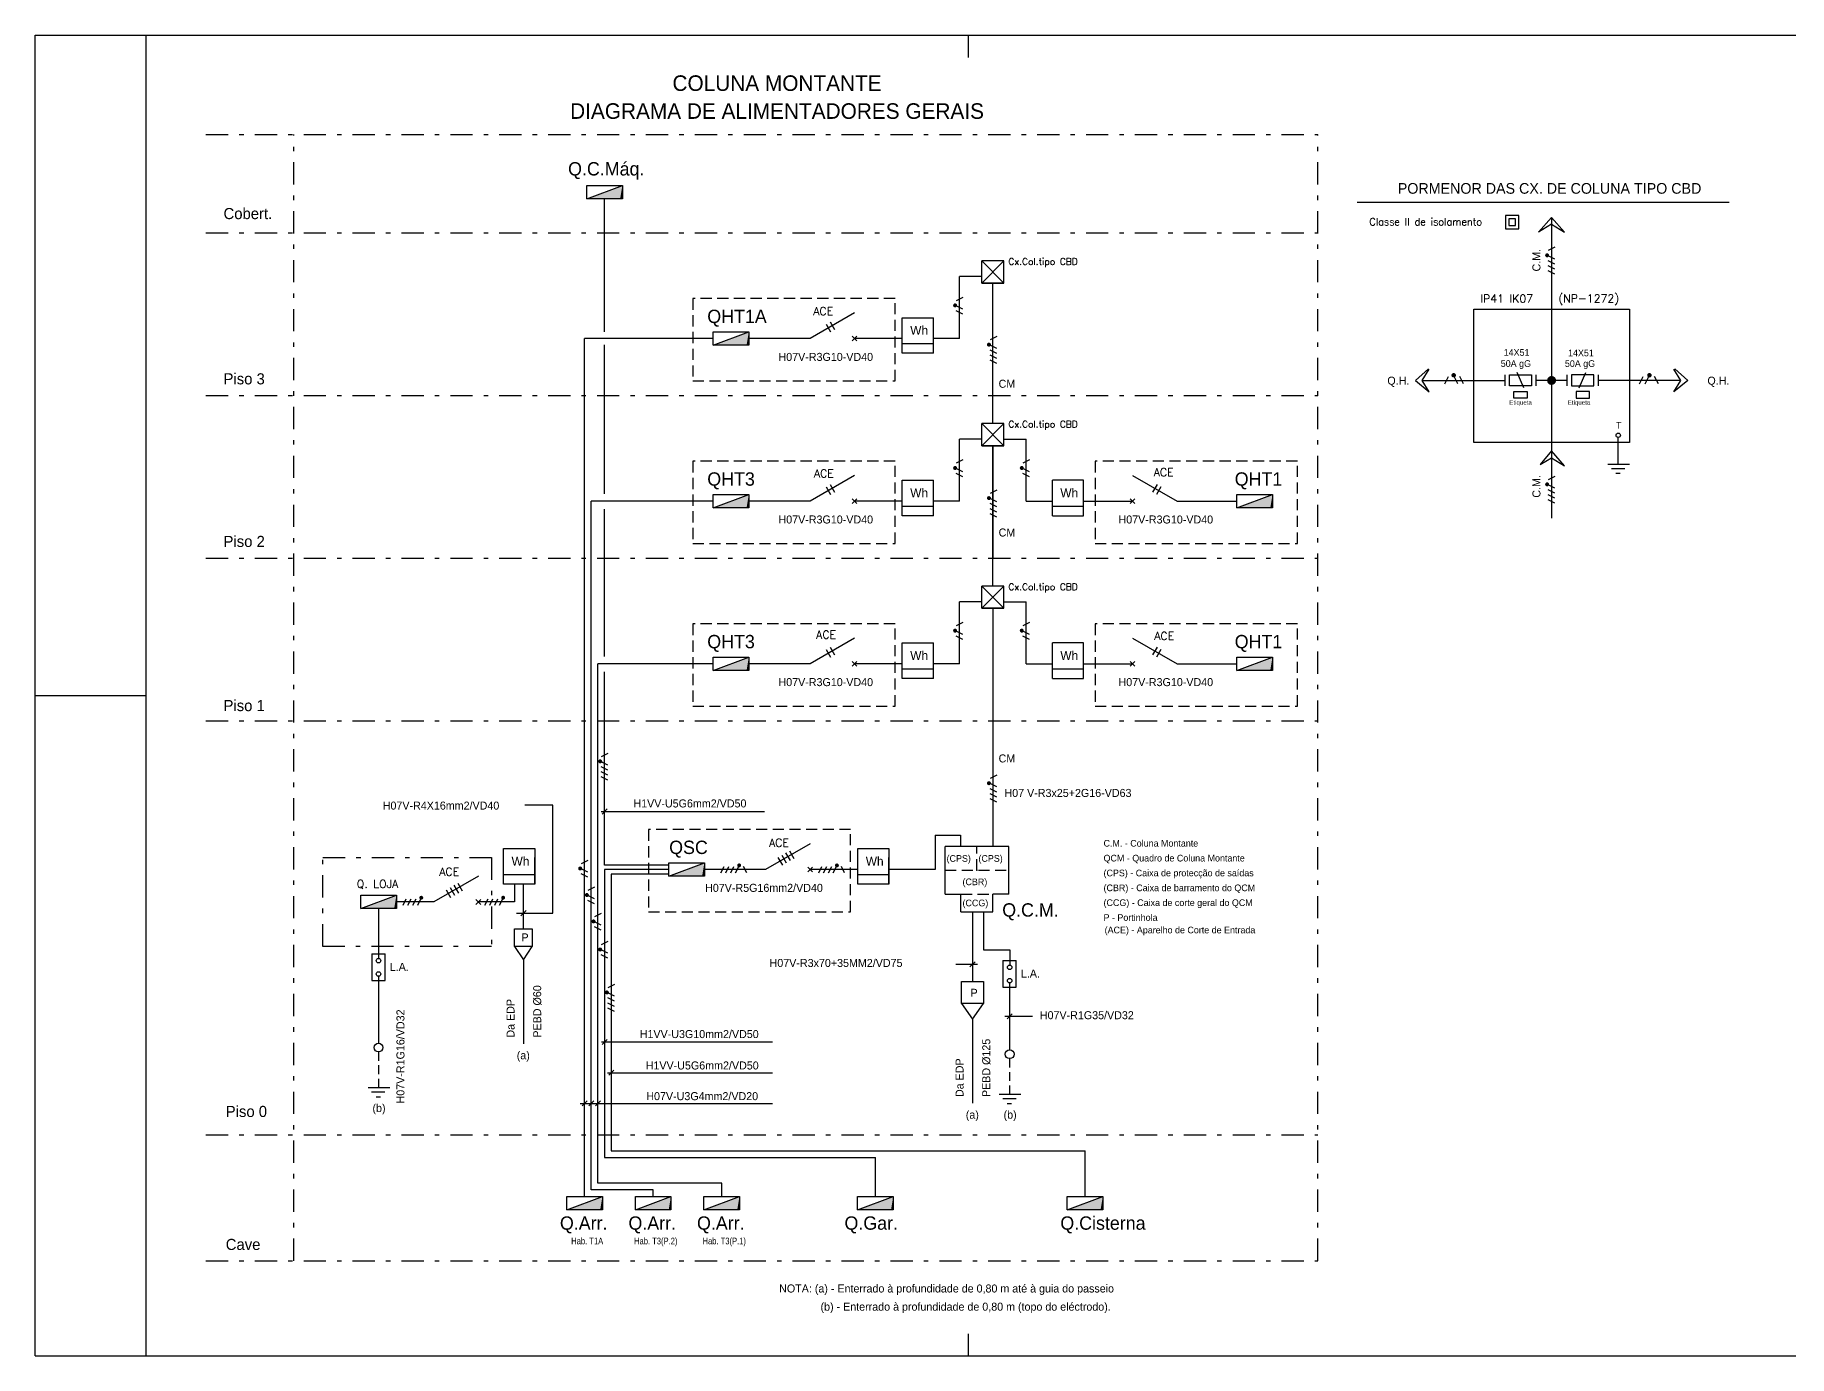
# Model space of a CAD drawing. Header units: millimetres. Extents: x 145 to 60311, y -8355 to 8851.
# Drawn here: x 341.5 to 380.96, y 43.18 to 72.88 of the extents above; entities that cross this region are included whole.
import ezdxf
from ezdxf.enums import TextEntityAlignment as Align

# ---------------------------------------------------------------- set-up
doc = ezdxf.new("R2010")
doc.units = ezdxf.units.MM
doc.linetypes.add('DASHDOT', pattern=[1, 0.5, -0.25, 0, -0.25])
doc.linetypes.add('HIDDEN', pattern=[0.375, 0.25, -0.125])
for name, color, linetype in [('0alimentadores', 7, 'Continuous'), ('1', 3, 'Continuous'), ('1.1E-ALIMENTADORES', 7, 'Continuous'), ('2', 5, 'Continuous'), ('Esquema', 3, 'Continuous'), ('ILUM', 7, 'Continuous'), ('MALHA', 7, 'Continuous')]:
    doc.layers.add(name, color=color, linetype=linetype)
doc.styles.add('MONOTXT', font='simplex.shx')
doc.styles.add('ROMANS', font='romans', dxfattribs={"height": 1.2})

# ---------------------------------------------------------------- blocks, each defined once
blk = doc.blocks.new('SIMB443', base_point=(131, 166))
for p, q in [((127, 166), (135, 169)), ((127, 169), (135, 169)), ((127, 166), (127, 169)), ((135, 166), (127, 166)), ((135, 169), (135, 166))]:
    blk.add_line(p, q)
for points in [[(127, 166), (127, 166), (135, 166), (135, 169)], [(135, 169), (127, 166), (135, 166), (135, 169)], [(127, 166), (135, 166), (135, 169), (127, 166)], [(132, 166), (134.5, 166), (127, 166)], [(135, 166), (135, 169), (132, 166), (134.5, 166)]]:
    blk.add_solid(points)
blk = doc.blocks.new('SIMB121', base_point=(217.55, 125.05))
for p, q in [((215.22, 125.05), (220.1, 125.05)), ((219, 124), (216, 124)), ((217, 123), (218, 123))]:
    blk.add_line(p, q)
blk = doc.blocks.new('SIMB447', base_point=(227.5, 102))
for p, q in [((225, 102), (230, 102)), ((225, 97), (225, 102)), ((230, 102), (230, 97)), ((225, 97), (227.5, 93.5)), ((230, 97), (225, 97)), ((227.5, 93.5), (230, 97))]:
    blk.add_line(p, q)
blk = doc.blocks.new('SIMB338A')
at = {"color": 7}
for p, q in [((-2.64, -0.59), (-2.04, 0.61)), ((-1.74, -0.59), (-1.14, 0.61)), ((-0.81, -0.59), (-0.21, 0.61)), ((0.09, -0.59), (0.69, 0.61)), ((2.21, -0.59), (1.61, 0.61))]:
    blk.add_line(p, q, dxfattribs=at)
at = {"color": 7, "const_width": 0.36}
blk.add_lwpolyline([(0.95, 0.8, -1), (0.59, 0.8, -1)], format="xyb", close=True, dxfattribs=at)
blk = doc.blocks.new('SIMB448', base_point=(308.5, 110))
for p, q in [((306, 110), (311, 115)), ((306, 115), (311, 110)), ((311, 115), (306, 115)), ((306, 110), (306, 115)), ((311, 110), (311, 115)), ((311, 110), (306, 110)), ((306, 110), (311, 110))]:
    blk.add_line(p, q)
blk = doc.blocks.new('ILUM338A')
at = {"layer": 'ILUM', "color": 7}
for p, q in [((-1.78, -0.5), (-1.28, 0.5)), ((-1.03, -0.5), (-0.53, 0.5)), ((-0.26, -0.5), (0.24, 0.5)), ((0.49, -0.5), (0.99, 0.5)), ((2.26, -0.5), (1.76, 0.5))]:
    blk.add_line(p, q, dxfattribs=at)
at = {"layer": 'ILUM', "color": 7, "const_width": 0.3}
blk.add_lwpolyline([(1.21, 0.66, -1), (0.91, 0.66, -1)], format="xyb", close=True, dxfattribs=at)
blk = doc.blocks.new('SIMB336A')
at = {"color": 7}
for p, q in [((-1.21, -0.59), (-0.61, 0.61)), ((-0.31, -0.59), (0.29, 0.61)), ((1.81, -0.59), (1.21, 0.61))]:
    blk.add_line(p, q, dxfattribs=at)
at = {"color": 7, "const_width": 0.36}
blk.add_lwpolyline([(0.55, 0.8, -1), (0.19, 0.8, -1)], format="xyb", close=True, dxfattribs=at)
blk = doc.blocks.new('3F+N')
at = {"color": 7}
for p, q in [((-2.64, -0.59), (-2.04, 0.61)), ((-1.74, -0.59), (-1.14, 0.61)), ((-0.81, -0.59), (-0.21, 0.61)), ((0.09, -0.59), (0.69, 0.61))]:
    blk.add_line(p, q, dxfattribs=at)
at = {"color": 7, "const_width": 0.36}
blk.add_lwpolyline([(0.95, 0.8, -1), (0.59, 0.8, -1)], format="xyb", close=True, dxfattribs=at)

msp = doc.modelspace()

# ---------------------------------------------------------------- linework, layer by layer
at = {"color": 1, "linetype": 'DASHDOT'}
for p, q in [((345.348, 70.646), (370.364, 70.646)), ((347.326, 45.323), (347.326, 70.646)), ((370.364, 45.323), (370.364, 70.646)), ((345.348, 68.436), (370.364, 68.436)), ((345.348, 64.779), (370.364, 64.779)), ((345.348, 61.122), (370.364, 61.122)), ((345.348, 57.466), (370.364, 57.466)), ((345.348, 48.152), (370.364, 48.152)), ((345.348, 45.323), (370.364, 45.323))]:
    msp.add_line(p, q, dxfattribs=at)
at = {"color": 4, "linetype": 'ByBlock'}
for p, q in [((375.621, 68.782), (375.621, 65.121)), ((353.867, 46.764), (353.867, 66.057)), ((356.761, 66.057), (353.867, 66.057)), ((375.621, 65.121), (375.621, 62.021)), ((354.017, 46.914), (354.017, 62.4)), ((356.761, 62.4), (354.017, 62.4)), ((354.167, 47.064), (354.167, 58.744)), ((356.761, 58.744), (354.167, 58.744)), ((355.761, 54.218), (354.317, 54.218)), ((355.761, 54.118), (354.317, 54.118)), ((354.317, 54.118), (354.317, 47.645)), ((355.761, 54.018), (354.467, 54.018)), ((354.467, 54.018), (354.467, 47.795)), ((354.467, 47.795), (365.125, 47.795)), ((365.125, 46.764), (365.125, 47.795)), ((354.317, 47.645), (360.41, 47.645)), ((360.41, 46.764), (360.41, 47.645)), ((356.951, 47.064), (354.167, 47.064)), ((356.951, 46.764), (356.951, 47.064)), ((355.409, 46.914), (354.017, 46.914)), ((355.409, 46.764), (355.409, 46.914))]:
    msp.add_line(p, q, dxfattribs=at)
at = {"color": 9, "linetype": 'HIDDEN'}
for p, q in [((356.302, 66.956), (356.302, 65.106)), ((360.852, 66.956), (356.302, 66.956)), ((360.852, 65.106), (360.852, 66.956)), ((356.302, 65.106), (360.852, 65.106)), ((356.302, 63.299), (356.302, 61.449)), ((360.852, 63.299), (356.302, 63.299)), ((360.852, 61.449), (360.852, 63.299)), ((365.352, 63.299), (365.352, 61.449)), ((369.902, 63.299), (365.352, 63.299)), ((369.902, 61.449), (369.902, 63.299)), ((356.302, 61.449), (360.852, 61.449)), ((365.352, 61.449), (369.902, 61.449)), ((356.302, 59.642), (356.302, 57.792)), ((360.852, 59.642), (356.302, 59.642)), ((360.852, 57.792), (360.852, 59.642)), ((365.352, 59.642), (365.352, 57.792)), ((369.902, 59.642), (365.352, 59.642)), ((369.902, 57.792), (369.902, 59.642)), ((356.302, 57.792), (360.852, 57.792)), ((365.352, 57.792), (369.902, 57.792)), ((359.852, 55.016), (355.302, 55.016)), ((355.302, 55.016), (355.302, 53.166)), ((359.852, 53.166), (359.852, 55.016)), ((355.302, 53.166), (359.852, 53.166))]:
    msp.add_line(p, q, dxfattribs=at)
at = {"color": 7}
for p, q in [((374.998, 64.948), (374.848, 65.298)), ((376.244, 64.948), (376.394, 65.298))]:
    msp.add_line(p, q, dxfattribs=at)
at = {"color": 4, "linetype": 'Continuous'}
for p, q in [((375.271, 65.121), (375.621, 65.121)), ((375.621, 65.121), (375.971, 65.121))]:
    msp.add_line(p, q, dxfattribs=at)
at = {"color": 8, "linetype": 'Continuous'}
for p, q in [((374.771, 64.871), (375.071, 64.871)), ((374.771, 64.721), (374.771, 64.871)), ((375.071, 64.721), (374.771, 64.721)), ((375.071, 64.871), (375.071, 64.721)), ((376.471, 64.871), (376.171, 64.871)), ((376.171, 64.871), (376.171, 64.721)), ((376.171, 64.721), (376.471, 64.721)), ((376.471, 64.721), (376.471, 64.871))]:
    msp.add_line(p, q, dxfattribs=at)
at = {"color": 3}
for p, q in [((376.889, 63.234), (377.377, 63.234)), ((377.267, 63.129), (376.967, 63.129)), ((377.067, 63.029), (377.167, 63.029))]:
    msp.add_line(p, q, dxfattribs=at)
at = {"color": 1, "linetype": 'ByBlock'}
for p, q in [((353.154, 55.563), (352.52, 55.563)), ((353.154, 53.138), (353.154, 55.563)), ((354.24, 55.421), (357.917, 55.421)), ((354.259, 55.363), (354.375, 55.48)), ((352.336, 53.138), (353.154, 53.138)), ((352.433, 53.08), (352.549, 53.196)), ((362.217, 51.989), (362.71, 51.989)), ((362.535, 51.931), (362.652, 52.047)), ((363.323, 50.818), (363.94, 50.818)), ((363.372, 50.76), (363.488, 50.876)), ((354.245, 50.241), (358.097, 50.241)), ((354.262, 50.184), (354.378, 50.3)), ((354.381, 49.551), (358.097, 49.551)), ((354.409, 49.493), (354.525, 49.609)), ((353.765, 48.861), (358.097, 48.861)), ((353.809, 48.803), (353.925, 48.919)), ((353.959, 48.803), (354.075, 48.919)), ((354.109, 48.803), (354.225, 48.919))]:
    msp.add_line(p, q, dxfattribs=at)
at = {"color": 3, "linetype": 'HIDDEN'}
for p, q in [((362.693, 54.102), (362.693, 54.638)), ((361.976, 54.102), (363.411, 54.102)), ((362.335, 53.565), (363.052, 53.565))]:
    msp.add_line(p, q, dxfattribs=at)
at = {"color": 3, "linetype": 'Continuous'}
msp.add_circle((377.121, 63.884), 0.05, dxfattribs=at)
at = {"color": 3, "linetype": 'HIDDEN'}
for p in [(361.976, 54.102), (362.693, 54.102)]:
    msp.add_point(p, dxfattribs=at)
at = {"layer": '0alimentadores', "color": 7, "linetype": 'DASHDOT'}
msp.add_line((347.981, 52.389), (347.981, 54.389), dxfattribs=at)
at = {"layer": '0alimentadores', "color": 4}
msp.add_line((352.491, 52.789), (352.491, 53.789), dxfattribs=at)
at = {"layer": '0alimentadores', "color": 7, "linetype": 'DASHDOT'}
msp.add_lwpolyline([(347.981, 54.389), (351.771, 54.389), (351.771, 52.389), (347.981, 52.389)], dxfattribs=at)
at = {"layer": '1', "color": 4}
for p, q in [((354.317, 66.208), (354.317, 69.199)), ((362.302, 66.057), (362.302, 67.456)), ((362.802, 67.456), (362.302, 67.456)), ((354.317, 62.565), (354.317, 65.914)), ((362.302, 66.057), (361.714, 66.057)), ((362.302, 62.4), (362.302, 63.799)), ((362.802, 63.799), (362.302, 63.799)), ((363.302, 63.799), (363.802, 63.799)), ((363.802, 62.4), (363.802, 63.799)), ((362.302, 62.4), (361.714, 62.4)), ((363.802, 62.4), (364.391, 62.4)), ((354.317, 58.907), (354.317, 62.221)), ((362.302, 58.743), (362.302, 60.142)), ((362.802, 60.142), (362.302, 60.142)), ((363.302, 60.142), (363.802, 60.142)), ((363.802, 58.743), (363.802, 60.142)), ((354.317, 54.218), (354.317, 58.564)), ((362.302, 58.743), (361.714, 58.743)), ((363.802, 58.743), (364.391, 58.744)), ((361.755, 54.888), (361.755, 54.118)), ((361.755, 54.888), (362.325, 54.888)), ((362.325, 54.888), (362.325, 54.638)), ((361.755, 54.118), (360.714, 54.118))]:
    msp.add_line(p, q, dxfattribs=at)
at = {"layer": '1'}
for p, q in [((371.25, 69.123), (379.619, 69.123)), ((375.328, 68.448), (375.621, 68.782)), ((375.915, 68.448), (375.621, 68.782)), ((375.621, 68.627), (375.328, 68.448)), ((375.621, 68.627), (375.915, 68.448)), ((373.871, 66.721), (377.371, 66.721)), ((373.871, 63.721), (373.871, 66.721)), ((377.371, 66.721), (377.371, 63.721)), ((361.014, 65.728), (361.014, 66.528)), ((361.014, 66.528), (361.714, 66.528)), ((361.714, 65.728), (361.714, 66.528)), ((358.94, 66.057), (357.561, 66.057)), ((361.008, 66.057), (359.94, 66.057)), ((361.014, 65.946), (361.714, 65.946)), ((361.714, 65.728), (361.014, 65.728)), ((372.852, 65.375), (372.558, 65.117)), ((372.558, 65.117), (372.868, 64.862)), ((372.713, 65.117), (372.868, 65.37)), ((372.868, 64.862), (372.713, 65.117)), ((372.727, 65.117), (374.575, 65.117)), ((374.572, 65.245), (374.572, 64.995)), ((374.672, 65.245), (375.172, 65.245)), ((374.672, 64.995), (374.672, 65.245)), ((375.172, 65.245), (375.172, 64.995)), ((375.272, 64.995), (375.272, 65.245)), ((375.97, 64.995), (375.97, 65.245)), ((376.57, 65.245), (376.07, 65.245)), ((376.07, 65.245), (376.07, 64.995)), ((376.57, 64.995), (376.57, 65.245)), ((378.516, 65.117), (376.667, 65.117)), ((376.67, 65.245), (376.67, 64.995)), ((378.53, 65.117), (378.375, 65.37)), ((378.375, 64.862), (378.53, 65.117)), ((378.685, 65.117), (378.375, 64.862)), ((378.391, 65.375), (378.685, 65.117)), ((375.172, 64.995), (374.672, 64.995)), ((376.07, 64.995), (376.57, 64.995)), ((377.371, 63.721), (373.871, 63.721)), ((375.621, 63.532), (375.367, 63.223)), ((375.915, 63.198), (375.621, 63.532)), ((375.367, 63.223), (375.621, 63.377)), ((375.621, 63.377), (375.915, 63.198)), ((361.014, 62.071), (361.014, 62.871)), ((361.014, 62.871), (361.714, 62.871)), ((361.714, 62.071), (361.714, 62.871)), ((364.391, 62.071), (364.391, 62.871)), ((365.091, 62.871), (364.391, 62.871)), ((365.091, 62.071), (365.091, 62.871)), ((358.94, 62.4), (357.561, 62.4)), ((361.008, 62.4), (359.94, 62.4)), ((365.096, 62.4), (366.196, 62.4)), ((367.196, 62.4), (368.543, 62.4)), ((361.014, 62.289), (361.714, 62.289)), ((361.714, 62.071), (361.014, 62.071)), ((364.391, 62.289), (365.091, 62.289)), ((364.391, 62.071), (365.091, 62.071)), ((361.014, 58.414), (361.014, 59.214)), ((361.014, 59.214), (361.714, 59.214)), ((361.714, 58.414), (361.714, 59.214)), ((364.391, 58.414), (364.391, 59.214)), ((365.091, 59.214), (364.391, 59.214)), ((365.091, 58.414), (365.091, 59.214)), ((358.94, 58.744), (357.561, 58.744)), ((361.008, 58.744), (359.94, 58.744)), ((361.014, 58.632), (361.714, 58.632)), ((361.714, 58.414), (361.014, 58.414)), ((364.391, 58.632), (365.091, 58.632)), ((364.391, 58.414), (365.091, 58.414)), ((365.096, 58.744), (366.196, 58.744)), ((367.196, 58.744), (368.543, 58.744)), ((352.044, 53.789), (352.044, 54.589)), ((352.044, 54.589), (352.744, 54.589)), ((352.744, 54.589), (352.744, 53.789)), ((360.014, 54.589), (360.714, 54.589)), ((360.014, 53.789), (360.014, 54.589)), ((360.714, 54.589), (360.714, 53.789)), ((363.411, 54.638), (361.976, 54.638)), ((361.976, 53.565), (361.976, 54.638)), ((363.411, 53.565), (363.411, 54.638)), ((352.744, 53.789), (352.744, 54.389)), ((357.94, 54.118), (356.561, 54.118)), ((360.008, 54.118), (358.94, 54.118)), ((360.714, 53.789), (360.714, 54.389)), ((352.044, 54.007), (352.744, 54.007)), ((352.744, 53.789), (352.044, 53.789)), ((352.291, 53.789), (352.291, 53.389)), ((360.014, 54.007), (360.714, 54.007)), ((360.714, 53.789), (360.014, 53.789)), ((350.477, 53.389), (349.633, 53.389)), ((352.291, 53.389), (351.477, 53.389)), ((361.976, 53.565), (362.335, 53.565)), ((362.335, 53.166), (362.335, 53.565)), ((363.411, 53.565), (363.052, 53.565)), ((363.052, 53.166), (363.052, 53.565)), ((349.233, 53.239), (349.233, 52.121)), ((362.335, 53.166), (363.052, 53.166)), ((362.843, 53.166), (362.843, 52.316)), ((349.081, 52.22), (349.381, 52.22)), ((349.081, 52.22), (349.081, 51.62)), ((349.381, 51.62), (349.381, 52.22)), ((362.843, 52.316), (363.432, 52.316)), ((363.432, 52.316), (363.432, 51.971)), ((349.231, 51.72), (349.231, 50.216)), ((363.28, 52.07), (363.58, 52.07)), ((363.28, 52.07), (363.28, 51.47)), ((363.58, 51.47), (363.58, 52.07)), ((349.081, 51.62), (349.381, 51.62)), ((363.28, 51.47), (363.58, 51.47)), ((363.43, 51.57), (363.43, 50.066)), ((349.231, 50.016), (349.231, 49.816)), ((349.231, 49.716), (349.231, 49.516)), ((363.43, 49.866), (363.43, 49.666)), ((349.231, 49.416), (349.231, 49.216)), ((363.43, 49.566), (363.43, 49.366)), ((363.43, 49.266), (363.43, 49.066))]:
    msp.add_line(p, q, dxfattribs=at)
at = {"layer": '1', "color": 5}
for p, q in [((363.052, 64.149), (363.052, 67.306)), ((363.052, 60.493), (363.052, 63.649)), ((363.052, 63.649), (363.052, 61.122)), ((363.052, 59.993), (363.052, 57.466)), ((363.052, 57.466), (363.052, 56.27)), ((363.052, 56.27), (363.052, 54.638))]:
    msp.add_line(p, q, dxfattribs=at)
at = {"layer": '1', "color": 6}
for p, q in [((362.593, 53.166), (362.593, 51.603)), ((352.491, 52.089), (352.491, 50.202)), ((362.593, 50.753), (362.593, 48.866))]:
    msp.add_line(p, q, dxfattribs=at)
at = {"layer": '1', "const_width": 0.1}
for points in [[(375.671, 65.116, -1), (375.571, 65.116, -1)], [(375.572, 65.116, 1), (375.672, 65.116, 1)]]:
    msp.add_lwpolyline(points, format="xyb", close=True, dxfattribs=at)
at = {"layer": '1'}
for centre, radius in [((349.231, 52.07), 0.05), ((349.231, 51.77), 0.05), ((363.43, 51.92), 0.05), ((363.43, 51.62), 0.05), ((349.231, 50.116), 0.1), ((363.43, 49.966), 0.1)]:
    msp.add_circle(centre, radius, dxfattribs=at)
at = {"layer": '1.1E-ALIMENTADORES', "color": 3, "linetype": 'Continuous'}
for p, q in [((352.291, 52.389), (352.291, 52.789)), ((352.291, 52.789), (352.691, 52.789)), ((352.691, 52.789), (352.691, 52.389)), ((352.291, 52.389), (352.491, 52.089)), ((352.691, 52.389), (352.291, 52.389)), ((352.491, 52.089), (352.691, 52.389))]:
    msp.add_line(p, q, dxfattribs=at)
at = {"layer": 'Esquema', "color": 7, "linetype": 'Continuous'}
for p, q in [((374.587, 68.829), (374.587, 68.529)), ((374.887, 68.829), (374.587, 68.829)), ((374.662, 68.754), (374.662, 68.604)), ((374.812, 68.754), (374.662, 68.754)), ((374.812, 68.604), (374.812, 68.754)), ((374.887, 68.529), (374.887, 68.829)), ((374.587, 68.529), (374.887, 68.529)), ((374.662, 68.604), (374.812, 68.604))]:
    msp.add_line(p, q, dxfattribs=at)
at = {"layer": 'Esquema', "color": 3, "linetype": 'Continuous'}
for p, q in [((359.94, 66.634), (358.94, 66.057)), ((359.303, 66.382), (359.403, 66.209)), ((359.39, 66.432), (359.49, 66.259)), ((359.887, 66.004), (359.993, 66.11)), ((359.993, 66.004), (359.887, 66.11)), ((359.94, 62.978), (358.94, 62.4)), ((359.39, 62.775), (359.49, 62.602)), ((366.196, 62.978), (367.196, 62.4)), ((366.746, 62.775), (366.646, 62.602)), ((359.303, 62.725), (359.403, 62.552)), ((359.887, 62.347), (359.993, 62.453)), ((359.993, 62.347), (359.887, 62.453)), ((366.249, 62.347), (366.143, 62.453)), ((366.143, 62.347), (366.249, 62.453)), ((366.833, 62.725), (366.733, 62.552)), ((359.94, 59.321), (358.94, 58.744)), ((366.196, 59.321), (367.196, 58.744)), ((359.303, 59.069), (359.403, 58.896)), ((359.39, 59.119), (359.49, 58.946)), ((359.887, 58.691), (359.993, 58.797)), ((359.993, 58.691), (359.887, 58.797)), ((366.249, 58.691), (366.143, 58.797)), ((366.143, 58.691), (366.249, 58.797)), ((366.746, 59.119), (366.646, 58.946)), ((366.833, 59.069), (366.733, 58.896)), ((358.94, 54.695), (357.94, 54.118)), ((358.39, 54.493), (358.49, 54.32)), ((358.476, 54.543), (358.576, 54.37)), ((358.217, 54.393), (358.317, 54.22)), ((358.303, 54.443), (358.403, 54.27)), ((358.887, 54.065), (358.993, 54.171)), ((358.993, 54.065), (358.887, 54.171)), ((351.477, 53.966), (350.477, 53.389)), ((350.753, 53.664), (350.853, 53.491)), ((350.84, 53.714), (350.94, 53.541)), ((350.927, 53.764), (351.027, 53.591)), ((351.013, 53.814), (351.113, 53.641)), ((351.423, 53.336), (351.53, 53.442)), ((351.53, 53.336), (351.423, 53.442))]:
    msp.add_line(p, q, dxfattribs=at)
at = {"layer": 'ILUM', "color": 7}
for p, q in [((362.377, 66.984), (362.227, 66.909)), ((362.377, 66.719), (362.227, 66.794)), ((362.377, 66.606), (362.227, 66.681)), ((363.138, 66.101), (362.988, 66.026)), ((363.138, 65.836), (362.988, 65.911)), ((363.138, 65.723), (362.988, 65.798)), ((363.138, 65.607), (362.988, 65.682)), ((363.138, 65.494), (362.988, 65.569)), ((362.377, 63.328), (362.227, 63.253)), ((362.377, 63.062), (362.227, 63.137)), ((363.877, 63.328), (363.727, 63.253)), ((363.877, 63.062), (363.727, 63.137)), ((362.377, 62.949), (362.227, 63.024)), ((363.877, 62.949), (363.727, 63.024)), ((363.138, 62.65), (362.988, 62.575)), ((363.138, 62.385), (362.988, 62.46)), ((363.138, 62.272), (362.988, 62.347)), ((363.138, 62.156), (362.988, 62.231)), ((363.138, 62.044), (362.988, 62.119)), ((362.377, 59.671), (362.227, 59.596)), ((363.877, 59.671), (363.727, 59.596)), ((362.377, 59.405), (362.227, 59.48)), ((362.377, 59.293), (362.227, 59.368)), ((363.877, 59.405), (363.727, 59.48)), ((363.877, 59.293), (363.727, 59.368)), ((354.392, 56.731), (354.242, 56.656)), ((354.392, 56.466), (354.242, 56.541)), ((354.392, 56.353), (354.242, 56.428)), ((354.392, 56.237), (354.242, 56.312)), ((354.392, 56.125), (354.242, 56.2)), ((363.138, 56.241), (362.988, 56.166)), ((363.138, 55.975), (362.988, 56.05)), ((363.138, 55.862), (362.988, 55.937)), ((363.138, 55.746), (362.988, 55.821)), ((363.138, 55.634), (362.988, 55.709)), ((353.942, 54.323), (353.792, 54.248)), ((353.942, 54.057), (353.792, 54.132)), ((353.942, 53.944), (353.792, 54.019)), ((354.092, 53.725), (353.942, 53.65)), ((354.092, 53.46), (353.942, 53.535)), ((354.092, 53.347), (353.942, 53.422)), ((354.242, 53.132), (354.092, 53.057)), ((354.242, 52.866), (354.092, 52.941)), ((354.242, 52.754), (354.092, 52.829)), ((354.392, 52.501), (354.242, 52.426)), ((354.392, 52.235), (354.242, 52.31)), ((354.392, 52.123), (354.242, 52.198)), ((354.542, 51.536), (354.392, 51.461)), ((354.542, 51.27), (354.392, 51.345)), ((354.542, 51.158), (354.392, 51.233)), ((354.542, 51.041), (354.392, 51.116)), ((354.542, 50.929), (354.392, 51.004))]:
    msp.add_line(p, q, dxfattribs=at)
at = {"layer": 'ILUM', "color": 3, "linetype": 'Continuous'}
msp.add_line((377.121, 63.234), (377.121, 63.834), dxfattribs=at)
at = {"layer": 'ILUM', "color": 7, "const_width": 0.045}
for points in [[(362.203, 66.827, -1), (362.203, 66.782, -1)], [(362.964, 65.944, -1), (362.964, 65.899, -1)], [(362.203, 63.17, -1), (362.203, 63.125, -1)], [(363.703, 63.17, -1), (363.703, 63.125, -1)], [(362.964, 62.493, -1), (362.964, 62.448, -1)], [(362.203, 59.513, -1), (362.203, 59.468, -1)], [(363.703, 59.513, -1), (363.703, 59.468, -1)], [(354.218, 56.574, -1), (354.218, 56.529, -1)], [(362.964, 56.083, -1), (362.964, 56.038, -1)], [(353.768, 54.165, -1), (353.768, 54.12, -1)], [(353.918, 53.568, -1), (353.918, 53.523, -1)], [(354.068, 52.975, -1), (354.068, 52.93, -1)], [(354.218, 52.343, -1), (354.218, 52.298, -1)], [(354.368, 51.378, -1), (354.368, 51.333, -1)]]:
    msp.add_lwpolyline(points, format="xyb", close=True, dxfattribs=at)
at = {"layer": 'MALHA', "color": 3}
for p, q in [((341.504, 43.182), (341.504, 72.882)), ((341.504, 72.882), (399.504, 72.882)), ((344.004, 43.182), (344.004, 72.882)), ((362.504, 72.382), (362.504, 72.882)), ((341.504, 58.032), (344.004, 58.032)), ((362.504, 43.182), (362.504, 43.682)), ((341.504, 43.182), (399.504, 43.182))]:
    msp.add_line(p, q, dxfattribs=at)

# ---------------------------------------------------------------- block references
at = {"color": 7, "linetype": 'HIDDEN', "xscale": 0.1499999999999986, "yscale": 0.1499999999999986, "zscale": 0.15, "rotation": 90}
for p in [(375.621, 67.771), (375.621, 62.621)]:
    msp.add_blockref('ILUM338A', p, dxfattribs=at)
at = {"color": 6, "linetype": 'ByBlock'}
for name, p, xscale, yscale, zscale in [('SIMB336A', (373.471, 65.121), -0.1400000000000006, 0.1400000000000006, 0.14), ('SIMB336A', (377.771, 65.121), 0.1400000000000006, 0.1400000000000006, 0.14), ('SIMB338A', (357.252, 54.116), 0.1199999999999974, 0.1200000000000045, 0.12), ('SIMB338A', (359.452, 54.116), 0.1199999999999974, 0.1200000000000045, 0.12)]:
    msp.add_blockref(name, p, dxfattribs=dict(at, xscale=xscale, yscale=yscale, zscale=zscale))
at = {"layer": '1', "xscale": 0.1000000000000014, "yscale": 0.1000000000000014, "zscale": 0.1}
for name, p in [('SIMB443', (354.317, 69.199)), ('SIMB448', (363.052, 67.306)), ('SIMB443', (357.161, 65.907)), ('SIMB448', (363.052, 63.649)), ('SIMB443', (357.161, 62.25)), ('SIMB443', (368.943, 62.25)), ('SIMB448', (363.052, 59.993)), ('SIMB443', (357.161, 58.594)), ('SIMB443', (368.943, 58.594)), ('SIMB443', (356.161, 53.968)), ('SIMB443', (349.233, 53.239)), ('SIMB447', (362.593, 51.603)), ('SIMB121', (349.231, 49.216)), ('SIMB121', (363.43, 49.066)), ('SIMB443', (353.867, 46.464)), ('SIMB443', (355.409, 46.464)), ('SIMB443', (356.951, 46.464)), ('SIMB443', (360.41, 46.464)), ('SIMB443', (365.125, 46.464))]:
    msp.add_blockref(name, p, dxfattribs=at)
at = {"layer": 'Esquema', "color": 5, "linetype": 'Continuous', "zscale": 0.1203458799286898}
for p, xscale, yscale in [((350.101, 53.389), 0.1203458799286885, 0.1203458799286921), ((351.943, 53.389), 0.1203458799286898, 0.1203458799286898)]:
    msp.add_blockref('3F+N', p, dxfattribs=dict(at, xscale=xscale, yscale=yscale))

# ---------------------------------------------------------------- texts
at = {"color": 7, "linetype": 'ByBlock', "style": 'MONOTXT'}
for s, height, p in [('Cx.Col.tipo CBD', 0.15, (363.401, 67.715)), ('(NP-1272)', 0.18, (375.775, 66.871)), ('IP41 IK07', 0.18, (374.018, 66.866)), ('Cx.Col.tipo CBD', 0.15, (363.401, 64.058)), ('Cx.Col.tipo CBD', 0.15, (363.401, 60.401))]:
    msp.add_text(s, height=height, dxfattribs=at).set_placement(p)
for p in [(375.371, 67.821), (375.371, 62.734)]:
    msp.add_text('C.M.', height=0.18, rotation=90).set_placement(p, align=Align.CENTER)
for s, p in [('H07V-R3G10-VD40', (359.293, 65.556)), ('H07V-R3G10-VD40', (359.293, 61.9)), ('H07V-R3G10-VD40', (366.943, 61.9)), ('H07V-R3G10-VD40', (359.293, 58.243)), ('H07V-R3G10-VD40', (366.943, 58.243)), ('H1VV-U5G6mm2/VD50', (356.237, 55.515)), ('H07V-R5G16mm2/VD40', (357.903, 53.617)), ('H1VV-U3G10mm2/VD50', (356.446, 50.329)), ('H1VV-U5G6mm2/VD50', (356.513, 49.623)), ('H07V-U3G4mm2/VD20', (356.513, 48.933))]:
    msp.add_text(s, height=0.18).set_placement(p, align=Align.CENTER)
at = {"color": 7, "linetype": 'Continuous'}
for s, height, p in [('50A gG', 0.15, (374.478, 65.421)), ('14X51', 0.15, (374.544, 65.671)), ('50A gG', 0.15, (375.921, 65.421)), ('14X51', 0.15, (375.992, 65.66)), ('Etiqueta', 0.1, (374.671, 64.571)), ('Etiqueta', 0.1, (375.986, 64.571)), ('T', 0.15, (377.071, 64.034)), ('(a)', 0.18, (352.341, 49.852)), ('(b)', 0.18, (349.095, 48.666)), ('(a)', 0.18, (362.443, 48.516)), ('(b)', 0.18, (363.293, 48.516)), ('NOTA: (a) - Enterrado à profundidade de 0,80 m até à guia do passeio', 0.18, (358.244, 44.608)), ('(b) - Enterrado à profundidade de 0,80 m (topo do eléctrodo).', 0.18, (359.175, 44.199))]:
    msp.add_text(s, height=height, dxfattribs=at).set_placement(p)
for s, p in [('CM', (363.181, 64.952)), ('CM', (363.181, 61.607)), ('CM', (363.181, 56.527)), ('H07 V-R3x25+2G16-VD63', (363.314, 55.751)), ('P', (352.447, 52.502)), ('H07V-R3x70+35MM2/VD75', (358.029, 51.928)), ('L.A.', (349.484, 51.84)), ('L.A.', (363.683, 51.69)), ('P', (362.55, 51.257)), ('H07V-R1G35/VD32', (364.109, 50.753))]:
    msp.add_text(s, height=0.18).set_placement(p)
for p in [(372.489, 65.021), (379.689, 65.021)]:
    msp.add_text('Q.H. ', height=0.18).set_placement(p, align=Align.RIGHT)
msp.add_text('H07V-R4X16mm2/VD40', height=0.18).set_placement((350.637, 55.56), align=Align.MIDDLE)
for s, p in [('PEBD %%C60', (352.891, 50.339)), ('H07V-R1G16/VD32', (349.814, 48.859)), ('Da EDP', (352.291, 50.339)), ('PEBD %%C125', (362.993, 49.003)), ('Da EDP', (362.393, 49.003))]:
    msp.add_text(s, height=0.18, rotation=90).set_placement(p)
at = {"width": 0.85}
for s, p in [('Hab. T1A', (353.926, 45.691)), ('Hab. T3(P.2)', (355.468, 45.691)), ('Hab. T3(P.1)', (357.009, 45.691))]:
    msp.add_text(s, height=0.15, dxfattribs=at).set_placement(p, align=Align.CENTER)
at = {"layer": '0alimentadores', "color": 3, "style": 'ROMANS'}
for s, p in [('ACE', (359.236, 66.674)), ('ACE', (366.895, 63.053)), ('ACE', (359.25, 63.025)), ('ACE', (359.3, 59.4)), ('ACE', (366.907, 59.371)), ('ACE', (358.24, 54.721)), ('ACE', (350.822, 54.069)), ('Q. LOJA', (349.209, 53.786))]:
    msp.add_text(s, height=0.18, dxfattribs=at).set_placement(p, align=Align.MIDDLE)
at = {"layer": '1'}
for s, p in [('Q.C.Máq.', (353.496, 69.725)), ('QHT1A', (356.627, 66.407)), ('QHT3', (356.627, 62.75)), ('QHT1', (368.493, 62.75)), ('QHT3', (356.627, 59.094)), ('QHT1', (368.493, 59.094)), ('QSC', (355.77, 54.468)), ('Q.C.M.', (363.263, 53.06)), ('Q.Arr.', (353.312, 46.019)), ('Q.Arr.', (354.854, 46.019)), ('Q.Arr.', (356.396, 46.019)), ('Q.Gar.', (359.714, 46.019)), ('Q.Cisterna', (364.57, 46.019))]:
    msp.add_text(s, height=0.3, dxfattribs=at).set_placement(p)
at = {"layer": '1', "color": 7}
for s, height, p in [('Wh', 0.2, (361.193, 66.144)), ('Wh', 0.2, (361.193, 62.488)), ('Wh', 0.2, (364.57, 62.488)), ('Wh', 0.2, (361.193, 58.831)), ('Wh', 0.2, (364.57, 58.831)), ('(CPS)', 0.15, (362.011, 54.293)), ('(CPS)', 0.15, (362.728, 54.293)), ('C.M. - Coluna Montante', 0.15, (365.542, 54.634)), ('QCM - Quadro de Coluna Montante', 0.15, (365.542, 54.3)), ('Wh', 0.2, (352.224, 54.205)), ('Wh', 0.2, (360.193, 54.205)), ('(CPS) - Caixa de protecção de saídas', 0.15, (365.542, 53.966)), ('(CBR)', 0.15, (362.369, 53.767)), ('(CBR) - Caixa de barramento do QCM', 0.15, (365.542, 53.632)), ('(CCG)', 0.15, (362.369, 53.292)), ('(CCG) - Caixa de corte geral do QCM', 0.15, (365.542, 53.298)), ('P - Portinhola', 0.15, (365.542, 52.964)), ('(ACE) - Aparelho de Corte de Entrada', 0.15, (365.567, 52.684))]:
    msp.add_text(s, height=height, dxfattribs=at).set_placement(p)
at = {"layer": '2', "color": 3}
for s, p in [('COLUNA MONTANTE', (358.197, 71.627)), ('DIAGRAMA DE ALIMENTADORES GERAIS', (358.197, 70.999))]:
    msp.add_text(s, height=0.35, dxfattribs=at).set_placement(p, align=Align.CENTER)
msp.add_text('PORMENOR DAS CX. DE COLUNA TIPO CBD ', height=0.24, dxfattribs=at).set_placement((375.621, 69.435), align=Align.MIDDLE)
for s, p in [('Cobert.', (345.744, 68.744)), ('Piso 3', (345.744, 65.028)), ('Piso 2', (345.744, 61.372)), ('Piso 1', (345.744, 57.681)), ('Piso 0', (345.794, 48.554)), ('Cave', (345.794, 45.564))]:
    msp.add_text(s, height=0.25, dxfattribs=at).set_placement(p)
at = {"layer": 'Esquema', "color": 7, "linetype": 'ByBlock', "style": 'ROMANS'}
msp.add_text('Classe II de isolamento', height=0.16, dxfattribs=at).set_placement((371.523, 68.604))

doc.saveas('drawing.dxf')
